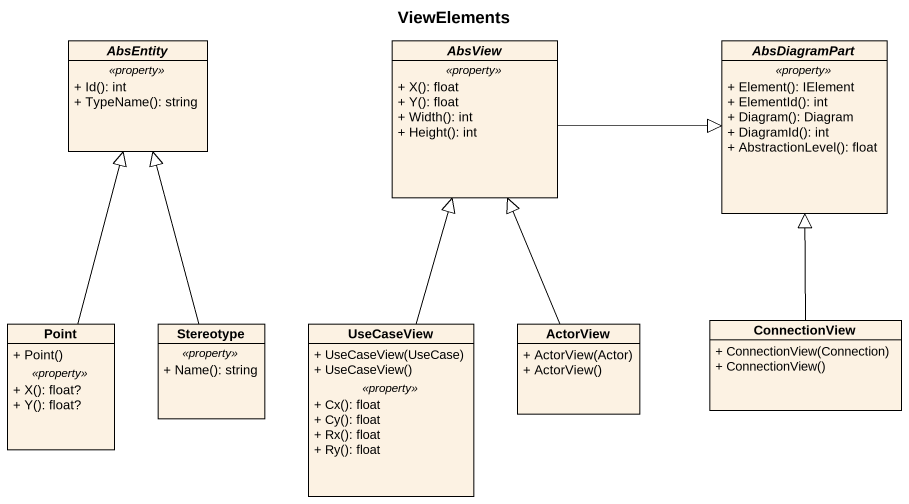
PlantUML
@startuml
title ViewElements
hide circle
hide empty members
skinparam classAttributeIconSize 0
abstract class AbsEntity {
  .. <<property>> ..
  + Id(): int
  + TypeName(): string
}
abstract class AbsView {
  .. <<property>> ..
  + X(): float
  + Y(): float
  + Width(): int
  + Height(): int
}
abstract class AbsDiagramPart {
  .. <<property>> ..
  + Element(): IElement
  + ElementId(): int
  + Diagram(): Diagram
  + DiagramId(): int
  + AbstractionLevel(): float
}
class Point {
  + Point()
  .. <<property>> ..
  + X(): float?
  + Y(): float?
}
class "Stereotype" as Stereotype_ {
  .. <<property>> ..
  + Name(): string
}
class UseCaseView {
  + UseCaseView(UseCase)
  + UseCaseView()
  .. <<property>> ..
  + Cx(): float
  + Cy(): float
  + Rx(): float
  + Ry(): float
}
class ActorView {
  + ActorView(Actor)
  + ActorView()
}
class ConnectionView {
  + ConnectionView(Connection)
  + ConnectionView()
}
AbsView -right-|> AbsDiagramPart
Point -up-|> AbsEntity
Stereotype_ -up-|> AbsEntity
UseCaseView -up-|> AbsView
ActorView -up-|> AbsView
ConnectionView -up-|> AbsDiagramPart
@enduml
